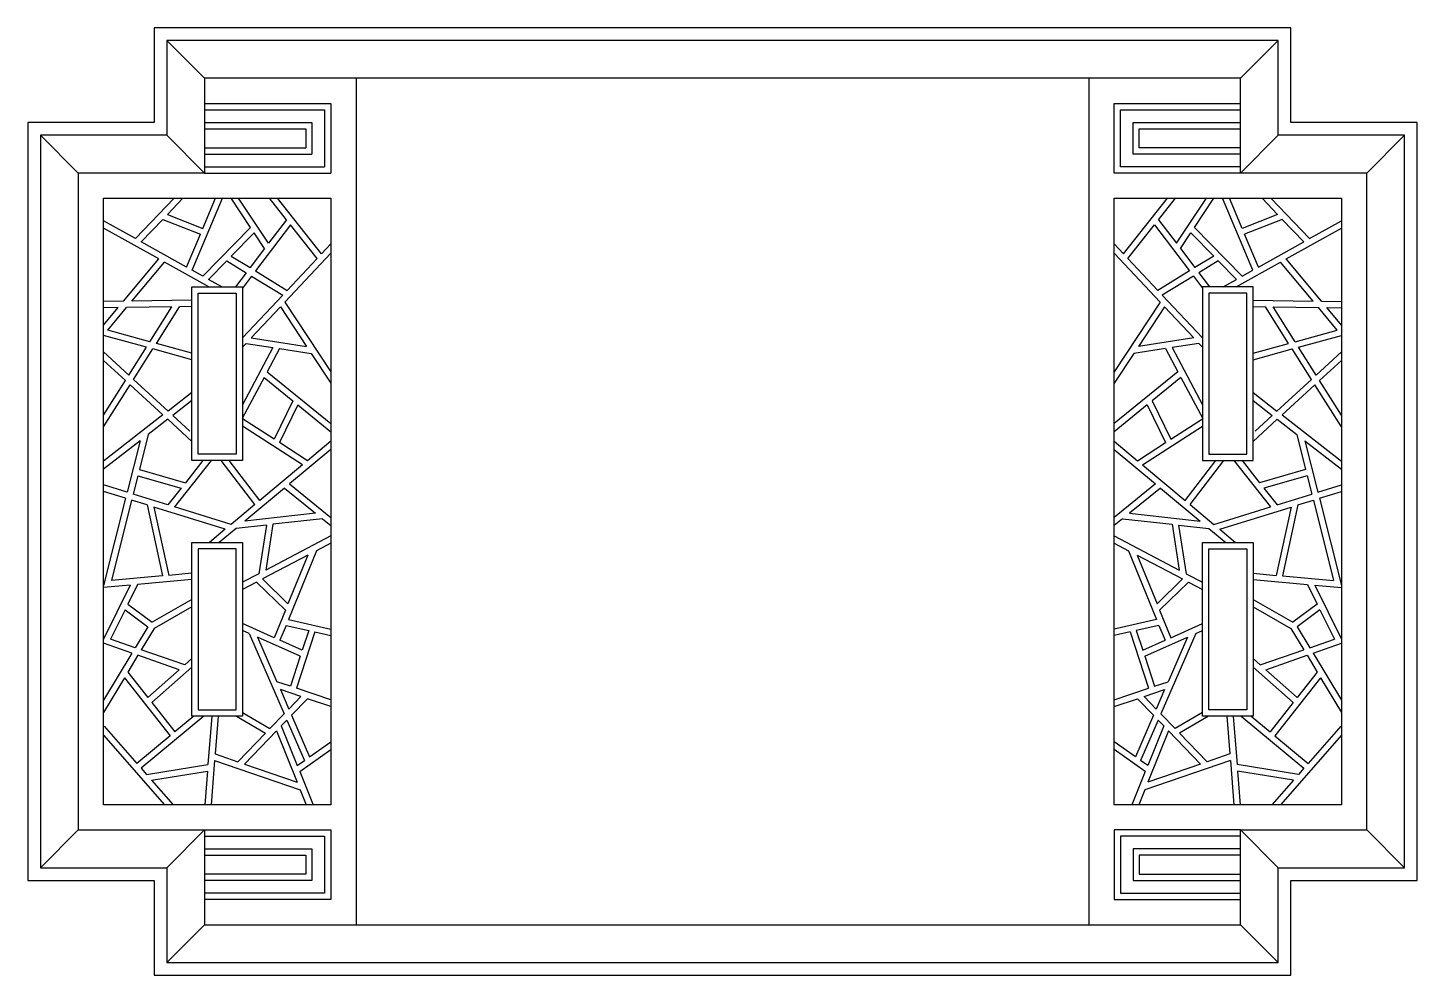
# Model space of a CAD drawing. Header units: metres. Extents: x 2963 to 5163, y 756 to 2256.
import ezdxf

# ---------------------------------------------------------------- set-up
doc = ezdxf.new("R2010")
doc.units = ezdxf.units.M
for name, color, linetype in [('3', 3, 'Continuous'), ('4', 4, 'Continuous'), ('7', 7, 'Continuous')]:
    doc.layers.add(name, color=color, linetype=linetype)

# ---------------------------------------------------------------- blocks, each defined once
blk = doc.blocks.new('窗-015')
at = {"layer": '3'}
for p, q in [((20, 1480), (80, 1420)), ((1780, 1480), (1720, 1420)), ((80, 1370), (270, 1370)), ((270, 1370), (270, 1280)), ((80, 1350), (250, 1350)), ((250, 1350), (250, 1300)), ((-180, 1330), (-120, 1270)), ((20, 1330), (80, 1270)), ((80, 1340), (240, 1340)), ((240, 1340), (240, 1310)), ((1780, 1330), (1720, 1270)), ((1980, 1330), (1920, 1270)), ((80, 1310), (240, 1310)), ((80, 1300), (250, 1300)), ((80, 1280), (270, 1280)), ((-29.4, 1166.16), (31.58, 1230)), ((21.08, 1204.53), (45.41, 1230)), ((60.24, 1116.21), (108.28, 1230)), ((77.3, 1182.32), (97.43, 1230)), ((152.61, 1183.85), (121.83, 1230)), ((181.34, 1158.81), (133.85, 1230)), ((209.7, 1196.07), (182.89, 1230)), ((265.06, 1142.13), (195.64, 1230)), ((1534.94, 1142.13), (1604.36, 1230)), ((1590.3, 1196.07), (1617.11, 1230)), ((1618.66, 1158.81), (1666.15, 1230)), ((1647.39, 1183.85), (1678.17, 1230)), ((1739.76, 1116.21), (1691.72, 1230)), ((1722.7, 1182.32), (1702.57, 1230)), ((1778.92, 1204.53), (1754.59, 1230)), ((1829.4, 1166.16), (1768.42, 1230)), ((-29.4, 1166.16), (-80, 1194.36)), ((-20.37, 1161.13), (13.62, 1196.72)), ((13.62, 1196.72), (73.41, 1173.1)), ((21.08, 1204.53), (77.3, 1182.32)), ((209.7, 1196.07), (181.34, 1158.81)), ((1590.3, 1196.07), (1618.66, 1158.81)), ((1778.92, 1204.53), (1722.7, 1182.32)), ((1786.38, 1196.72), (1726.59, 1173.1)), ((1820.37, 1161.13), (1786.38, 1196.72)), ((1829.4, 1166.16), (1880, 1194.36)), ((7.58, 1134.11), (-80, 1182.92)), ((51.45, 1121.1), (73.41, 1173.1)), ((152.61, 1183.85), (77.21, 1106.75)), ((158.28, 1175.35), (122.23, 1138.49)), ((174.93, 1150.4), (158.28, 1175.35)), ((216.1, 1187.97), (160.53, 1114.99)), ((258.13, 1134.76), (216.1, 1187.97)), ((1541.87, 1134.76), (1583.9, 1187.97)), ((1583.9, 1187.97), (1639.47, 1114.99)), ((1625.07, 1150.4), (1641.72, 1175.35)), ((1641.72, 1175.35), (1677.77, 1138.49)), ((1647.39, 1183.85), (1722.79, 1106.75)), ((1748.55, 1121.1), (1726.59, 1173.1)), ((1792.42, 1134.11), (1880, 1182.92)), ((51.45, 1121.1), (-20.37, 1161.13)), ((174.93, 1150.4), (151.97, 1120.24)), ((280, 1158.03), (265.06, 1142.13)), ((1520, 1158.03), (1534.94, 1142.13)), ((1625.07, 1150.4), (1648.03, 1120.24)), ((1748.55, 1121.1), (1820.37, 1161.13)), ((-48.23, 1067.18), (7.58, 1134.11)), ((-35.07, 1067.34), (16.47, 1129.15)), ((86.72, 1090), (16.47, 1129.15)), ((115.06, 1131.16), (86.26, 1101.71)), ((115.06, 1131.16), (145.88, 1112.25)), ((122.23, 1138.49), (151.97, 1120.24)), ((280, 1143.43), (207.06, 1065.83)), ((258.13, 1134.76), (210.64, 1084.24)), ((1520, 1143.43), (1592.94, 1065.83)), ((1541.87, 1134.76), (1589.36, 1084.24)), ((1677.77, 1138.49), (1648.03, 1120.24)), ((1684.94, 1131.16), (1654.12, 1112.25)), ((1684.94, 1131.16), (1713.74, 1101.71)), ((1713.28, 1090), (1783.53, 1129.15)), ((1835.07, 1067.34), (1783.53, 1129.15)), ((1848.23, 1067.18), (1792.42, 1134.11)), ((77.21, 1106.75), (60.24, 1116.21)), ((107.26, 1090), (86.26, 1101.71)), ((145.88, 1112.25), (128.94, 1090)), ((154.44, 1106.99), (140, 1088.02)), ((154.44, 1106.99), (203.64, 1076.8)), ((160.53, 1114.99), (210.64, 1084.24)), ((1639.47, 1114.99), (1589.36, 1084.24)), ((1645.56, 1106.99), (1596.36, 1076.8)), ((1645.56, 1106.99), (1660, 1088.02)), ((1654.12, 1112.25), (1671.06, 1090)), ((1692.74, 1090), (1713.74, 1101.71)), ((1722.79, 1106.75), (1739.76, 1116.21)), ((-48.23, 1067.18), (-80, 1066.79)), ((-56.65, 1057.08), (-80, 1056.79)), ((-80, 1029.08), (-56.65, 1057.08)), ((-73.48, 1021.29), (-43.5, 1057.24)), ((28.24, 1058.12), (-43.5, 1057.24)), ((60, 1068.52), (-35.07, 1067.34)), ((-6.54, 1003.04), (28.24, 1058.12)), ((3.55, 1000.29), (40.16, 1058.27)), ((60, 1058.52), (40.16, 1058.27)), ((203.64, 1076.8), (140, 1009.1)), ((200.02, 1058.34), (153.85, 1009.23)), ((200.02, 1058.34), (241.39, 995.66)), ((207.06, 1065.83), (280, 955.31)), ((1592.94, 1065.83), (1520, 955.31)), ((1599.98, 1058.34), (1558.61, 995.66)), ((1596.36, 1076.8), (1660, 1009.1)), ((1599.98, 1058.34), (1646.15, 1009.23)), ((1740, 1068.52), (1835.07, 1067.34)), ((1740, 1058.52), (1759.84, 1058.27)), ((1796.45, 1000.29), (1759.84, 1058.27)), ((1771.76, 1058.12), (1843.5, 1057.24)), ((1806.54, 1003.04), (1771.76, 1058.12)), ((1873.48, 1021.29), (1843.5, 1057.24)), ((1848.23, 1067.18), (1880, 1066.79)), ((1880, 1029.08), (1856.65, 1057.08)), ((1856.65, 1057.08), (1880, 1056.79)), ((-12.13, 994.2), (-80, 1012.7)), ((-6.54, 1003.04), (-73.48, 1021.29)), ((1806.54, 1003.04), (1873.48, 1021.29)), ((1812.13, 994.2), (1880, 1012.7)), ((-40, 950.07), (-12.13, 994.2)), ((-32.51, 943.2), (-2.04, 991.45)), ((60, 974.54), (-2.04, 991.45)), ((60, 984.91), (3.55, 1000.29)), ((145.55, 1000.4), (140, 994.5)), ((187.91, 993.83), (140, 903.2)), ((145.55, 1000.4), (187.91, 993.83)), ((153.85, 1009.23), (241.39, 995.66)), ((198.37, 992.21), (178.79, 955.17)), ((198.37, 992.21), (248.83, 984.38)), ((1601.63, 992.21), (1551.17, 984.38)), ((1646.15, 1009.23), (1558.61, 995.66)), ((1601.63, 992.21), (1621.21, 955.17)), ((1654.45, 1000.4), (1612.09, 993.83)), ((1612.09, 993.83), (1660, 903.2)), ((1654.45, 1000.4), (1660, 994.5)), ((1740, 984.91), (1796.45, 1000.29)), ((1740, 974.54), (1802.04, 991.45)), ((1832.51, 943.2), (1802.04, 991.45)), ((1840, 950.07), (1812.13, 994.2)), ((-40, 950.07), (-80, 986.74)), ((-45.42, 941.48), (-80, 973.17)), ((248.83, 984.38), (280, 937.16)), ((1551.17, 984.38), (1520, 937.16)), ((1840, 950.07), (1880, 986.74)), ((1845.42, 941.48), (1880, 973.17)), ((174.02, 946.16), (139.66, 881.16)), ((174.02, 946.16), (219.48, 909.42)), ((178.79, 955.17), (280, 873.36)), ((1621.21, 955.17), (1520, 873.36)), ((1625.98, 946.16), (1580.52, 909.42)), ((1625.98, 946.16), (1660.34, 881.16)), ((-80, 886.72), (-45.42, 941.48)), ((-80, 868), (-37.93, 934.61)), ((14.02, 886.98), (-37.93, 934.61)), ((22.03, 893.21), (-32.51, 943.2)), ((1777.97, 893.21), (1832.51, 943.2)), ((1785.98, 886.98), (1837.93, 934.61)), ((1880, 868), (1837.93, 934.61)), ((1880, 886.72), (1845.42, 941.48)), ((60, 922.78), (22.03, 893.21)), ((60, 910.11), (29.5, 886.36)), ((219.48, 909.42), (190.11, 848.7)), ((227.47, 902.97), (198.59, 843.25)), ((227.47, 902.97), (280, 860.5)), ((1572.53, 902.97), (1520, 860.5)), ((1572.53, 902.97), (1601.41, 843.25)), ((1580.52, 909.42), (1609.89, 848.7)), ((1740, 922.78), (1777.97, 893.21)), ((1740, 910.11), (1770.5, 886.36)), ((14.02, 886.98), (-80, 813.78)), ((21.5, 880.13), (-9.26, 856.18)), ((60, 844.84), (21.5, 880.13)), ((56.7, 861.43), (29.5, 886.36)), ((190.11, 848.7), (140, 880.95)), ((1609.89, 848.7), (1660, 880.95)), ((1740, 844.84), (1778.5, 880.13)), ((1743.3, 861.43), (1770.5, 886.36)), ((1778.5, 880.13), (1809.26, 856.18)), ((1785.98, 886.98), (1880, 813.78)), ((235.05, 807.9), (140, 869.06)), ((1564.95, 807.9), (1660, 869.06)), ((-22.1, 846.19), (-80, 801.11)), ((-22.1, 846.19), (-42.66, 764.75)), ((-9.26, 856.18), (-23.3, 800.58)), ((243.11, 814.61), (198.59, 843.25)), ((280, 845.33), (243.11, 814.61)), ((1520, 845.33), (1556.89, 814.61)), ((1556.89, 814.61), (1601.41, 843.25)), ((1809.26, 856.18), (1823.3, 800.58)), ((1822.1, 846.19), (1842.66, 764.75)), ((1822.1, 846.19), (1880, 801.11)), ((90.1, 815), (32.18, 741.54)), ((77.37, 815), (49.59, 779.77)), ((159.63, 745.09), (106.4, 815)), ((167.32, 751.49), (118.96, 815)), ((280, 832.32), (214.47, 777.75)), ((1520, 832.32), (1585.53, 777.75)), ((1632.68, 751.49), (1681.04, 815)), ((1640.37, 745.09), (1693.6, 815)), ((1709.9, 815), (1767.82, 741.54)), ((1722.63, 815), (1750.41, 779.77)), ((-23.3, 800.58), (49.59, 779.77)), ((235.05, 807.9), (167.32, 751.49)), ((1564.95, 807.9), (1632.68, 751.49)), ((1823.3, 800.58), (1750.41, 779.77)), ((-42.66, 764.75), (-80, 776.33)), ((-25.75, 790.88), (-33.1, 761.78)), ((-25.75, 790.88), (42.89, 771.28)), ((42.89, 771.28), (21.95, 744.71)), ((206.64, 771.22), (143.92, 718.99)), ((206.64, 771.22), (255.78, 731.55)), ((214.47, 777.75), (280, 724.86)), ((1585.53, 777.75), (1520, 724.86)), ((1593.36, 771.22), (1544.22, 731.55)), ((1593.36, 771.22), (1656.08, 718.99)), ((1825.75, 790.88), (1757.11, 771.28)), ((1757.11, 771.28), (1778.05, 744.71)), ((1825.75, 790.88), (1833.1, 761.78)), ((1842.66, 764.75), (1880, 776.33)), ((-45.11, 755.04), (-80, 765.86)), ((-45.11, 755.04), (-80, 616.88)), ((-35.55, 752.07), (-67.7, 624.74)), ((-11.18, 744.52), (-35.55, 752.07)), ((21.95, 744.71), (-33.1, 761.78)), ((1778.05, 744.71), (1833.1, 761.78)), ((1811.18, 744.52), (1835.55, 752.07)), ((1835.55, 752.07), (1867.7, 624.74)), ((1845.11, 755.04), (1880, 765.86)), ((1845.11, 755.04), (1880, 616.88)), ((-11.18, 744.52), (13.27, 632.1)), ((112.78, 706.07), (-0.21, 741.11)), ((-0.21, 741.11), (23.31, 633.01)), ((121.94, 713.7), (32.18, 741.54)), ((159.63, 745.09), (121.94, 713.7)), ((255.78, 731.55), (143.92, 718.99)), ((1544.22, 731.55), (1656.08, 718.99)), ((1640.37, 745.09), (1678.06, 713.7)), ((1678.06, 713.7), (1767.82, 741.54)), ((1687.22, 706.07), (1800.21, 741.11)), ((1800.21, 741.11), (1776.69, 633.01)), ((1811.18, 744.52), (1786.73, 632.1)), ((112.78, 706.07), (87.47, 685)), ((129.95, 707.36), (103.1, 685)), ((177.79, 712.73), (129.95, 707.36)), ((177.79, 712.73), (165.69, 635.61)), ((188.1, 713.89), (176.72, 641.37)), ((266.73, 722.72), (188.1, 713.89)), ((266.73, 722.72), (280, 712.01)), ((1533.27, 722.72), (1520, 712.01)), ((1533.27, 722.72), (1611.9, 713.89)), ((1611.9, 713.89), (1623.28, 641.37)), ((1622.21, 712.73), (1634.31, 635.61)), ((1622.21, 712.73), (1670.05, 707.36)), ((1670.05, 707.36), (1696.9, 685)), ((1687.22, 706.07), (1712.53, 685)), ((280, 695.39), (176.72, 641.37)), ((280, 684.11), (257.07, 672.12)), ((1520, 695.39), (1623.28, 641.37)), ((1520, 684.11), (1542.93, 672.12)), ((243.35, 664.94), (171.39, 627.3)), ((243.35, 664.94), (211.92, 587.76)), ((257.07, 672.12), (212.68, 563.11)), ((1542.93, 672.12), (1587.32, 563.11)), ((1556.65, 664.94), (1588.08, 587.76)), ((1556.65, 664.94), (1628.61, 627.3)), ((-37.96, 617.4), (-80, 613.58)), ((-37.96, 617.4), (-80, 532.19)), ((13.27, 632.1), (-67.7, 624.74)), ((-26.29, 618.46), (-41.51, 587.61)), ((60, 626.3), (-26.29, 618.46)), ((60, 636.34), (23.31, 633.01)), ((165.69, 635.61), (140, 622.17)), ((162.07, 622.43), (140, 610.89)), ((162.07, 622.43), (207.85, 577.77)), ((171.39, 627.3), (211.92, 587.76)), ((1628.61, 627.3), (1588.08, 587.76)), ((1637.93, 622.43), (1592.15, 577.77)), ((1634.31, 635.61), (1660, 622.17)), ((1637.93, 622.43), (1660, 610.89)), ((1740, 636.34), (1776.69, 633.01)), ((1740, 626.3), (1826.29, 618.46)), ((1786.73, 632.1), (1867.7, 624.74)), ((1826.29, 618.46), (1841.51, 587.61)), ((1837.96, 617.4), (1880, 532.19)), ((1837.96, 617.4), (1880, 613.58)), ((60, 594.75), (-2.86, 558.85)), ((1740, 594.75), (1802.86, 558.85)), ((-46.01, 578.49), (-68.86, 532.16)), ((-46.01, 578.49), (-10.09, 551.76)), ((-41.51, 587.61), (-2.86, 558.85)), ((60, 583.23), (-0.15, 548.88)), ((207.85, 577.77), (190.18, 534.37)), ((1592.15, 577.77), (1609.82, 534.37)), ((1740, 583.23), (1800.15, 548.88)), ((1841.51, 587.61), (1802.86, 558.85)), ((1846.01, 578.49), (1810.09, 551.76)), ((1846.01, 578.49), (1868.86, 532.16)), ((-10.09, 551.76), (-30.01, 518.58)), ((190.18, 534.37), (140, 556.66)), ((208.85, 553.72), (199.32, 530.31)), ((208.85, 553.72), (244.82, 545.6)), ((212.68, 563.11), (280, 547.92)), ((1587.32, 563.11), (1520, 547.92)), ((1591.15, 553.72), (1555.18, 545.6)), ((1591.15, 553.72), (1600.68, 530.31)), ((1609.82, 534.37), (1660, 556.66)), ((1810.09, 551.76), (1830.01, 518.58)), ((-30.01, 518.58), (-68.86, 532.16)), ((-0.15, 548.88), (-20.37, 515.22)), ((150.28, 541.15), (140, 545.71)), ((150.28, 541.15), (205.75, 413.66)), ((157.9, 548.71), (157.9, 548.71)), ((231.52, 505.07), (163.8, 535.14)), ((163.8, 535.14), (194.53, 464.5)), ((234.65, 514.62), (199.32, 530.31)), ((254.62, 543.39), (225.36, 454.23)), ((244.82, 545.6), (234.65, 514.62)), ((254.62, 543.39), (280, 537.67)), ((1545.38, 543.39), (1520, 537.67)), ((1545.38, 543.39), (1574.64, 454.23)), ((1555.18, 545.6), (1565.35, 514.62)), ((1565.35, 514.62), (1600.68, 530.31)), ((1568.48, 505.07), (1636.2, 535.14)), ((1649.72, 541.15), (1594.25, 413.66)), ((1636.2, 535.14), (1605.47, 464.5)), ((1642.1, 548.71), (1642.1, 548.71)), ((1649.72, 541.15), (1660, 545.71)), ((1800.15, 548.88), (1820.37, 515.22)), ((1830.01, 518.58), (1868.86, 532.16)), ((-35.27, 509.83), (-80, 525.45)), ((-35.27, 509.83), (-80, 435.32)), ((-25.62, 506.46), (-41.61, 479.83)), ((39.95, 483.56), (-25.62, 506.46)), ((48.58, 491.14), (-20.37, 515.22)), ((1751.42, 491.14), (1820.37, 515.22)), ((1760.05, 483.56), (1825.62, 506.46)), ((1825.62, 506.46), (1841.61, 479.83)), ((1835.27, 509.83), (1880, 525.45)), ((1835.27, 509.83), (1880, 435.32)), ((60, 487.87), (-3.71, 431.84)), ((60, 501.18), (48.58, 491.14)), ((60, 487.15), (59.41, 487.35)), ((231.52, 505.07), (215.88, 457.39)), ((1568.48, 505.07), (1584.12, 457.39)), ((1740, 501.18), (1751.42, 491.14)), ((1740, 487.87), (1803.71, 431.84)), ((1740, 487.15), (1740.59, 487.35)), ((-47.12, 470.66), (-80, 415.89)), ((-47.12, 470.66), (25.37, 378.91)), ((-41.61, 479.83), (-9.91, 439.7)), ((39.95, 483.56), (-9.91, 439.7)), ((215.88, 457.39), (194.53, 464.5)), ((1584.12, 457.39), (1605.47, 464.5)), ((1760.05, 483.56), (1809.91, 439.7)), ((1847.12, 470.66), (1774.63, 378.91)), ((1841.61, 479.83), (1809.91, 439.7)), ((1847.12, 470.66), (1880, 415.89)), ((232.45, 441.33), (199.9, 452.17)), ((199.9, 452.17), (213.26, 421.45)), ((232.45, 441.33), (213.26, 421.45)), ((280, 436.03), (225.36, 454.23)), ((1520, 436.03), (1574.64, 454.23)), ((1567.55, 441.33), (1600.1, 452.17)), ((1567.55, 441.33), (1586.74, 421.45)), ((1600.1, 452.17), (1586.74, 421.45)), ((-3.71, 431.84), (33.07, 385.29)), ((242.96, 437.83), (217.58, 411.53)), ((280, 425.49), (242.96, 437.83)), ((1520, 425.49), (1557.04, 437.83)), ((1557.04, 437.83), (1582.42, 411.53)), ((1803.71, 431.84), (1766.93, 385.29)), ((78.53, 410), (-20.7, 327.71)), ((62.86, 410), (33.07, 385.29)), ((91.25, 410), (85.19, 333.39)), ((101.28, 410), (96.56, 350.33)), ((130.39, 410), (176.14, 382.98)), ((140, 415.94), (183.28, 390.38)), ((205.75, 413.66), (183.28, 390.38)), ((210.07, 403.74), (201.23, 394.58)), ((210.07, 403.74), (237.89, 339.78)), ((217.58, 411.53), (246.24, 345.66)), ((1582.42, 411.53), (1553.76, 345.66)), ((1589.93, 403.74), (1562.11, 339.78)), ((1589.93, 403.74), (1598.77, 394.58)), ((1594.25, 413.66), (1616.72, 390.38)), ((1660, 415.94), (1616.72, 390.38)), ((1669.61, 410), (1623.86, 382.98)), ((1698.72, 410), (1703.44, 350.33)), ((1708.75, 410), (1714.81, 333.39)), ((1721.47, 410), (1820.7, 327.71)), ((1737.14, 410), (1766.93, 385.29)), ((-80, 380), (16.73, 270)), ((-79.21, 394.25), (-27.31, 335.22)), ((25.37, 378.91), (-27.31, 335.22)), ((176.14, 382.98), (132.68, 337.94)), ((193.63, 386.71), (143.12, 334.36)), ((193.63, 386.71), (226.43, 305.78)), ((201.23, 394.58), (226.65, 331.87)), ((1598.77, 394.58), (1573.35, 331.87)), ((1606.37, 386.71), (1573.57, 305.78)), ((1606.37, 386.71), (1656.88, 334.36)), ((1623.86, 382.98), (1667.32, 337.94)), ((1774.63, 378.91), (1827.31, 335.22)), ((1880, 380), (1783.27, 270)), ((1879.21, 394.25), (1827.31, 335.22)), ((230.51, 322.35), (280, 357.2)), ((246.24, 345.66), (280, 369.43)), ((1553.76, 345.66), (1520, 369.43)), ((1569.49, 322.35), (1520, 357.2)), ((-12.03, 317.84), (85.19, 333.39)), ((95.75, 340.04), (90.22, 270)), ((95.75, 340.04), (231.41, 293.5)), ((96.56, 350.33), (132.68, 337.94)), ((143.12, 334.36), (226.43, 305.78)), ((226.65, 331.87), (237.89, 339.78)), ((1573.35, 331.87), (1562.11, 339.78)), ((1704.25, 340.04), (1568.59, 293.5)), ((1656.88, 334.36), (1573.57, 305.78)), ((1703.44, 350.33), (1667.32, 337.94)), ((1704.25, 340.04), (1709.78, 270)), ((1812.03, 317.84), (1714.81, 333.39)), ((-20.7, 327.71), (-12.03, 317.84)), ((-4.22, 308.97), (84.38, 323.13)), ((-4.22, 308.97), (30.05, 270)), ((84.38, 323.13), (80.18, 270)), ((212.89, 309.95), (213.35, 310.27)), ((230.51, 322.35), (251.73, 270)), ((1569.49, 322.35), (1548.27, 270)), ((1587.11, 309.95), (1586.65, 310.27)), ((1715.62, 323.13), (1719.82, 270)), ((1804.22, 308.97), (1715.62, 323.13)), ((1804.22, 308.97), (1769.95, 270)), ((1820.7, 327.71), (1812.03, 317.84)), ((231.41, 293.5), (240.94, 270)), ((1568.59, 293.5), (1559.06, 270)), ((-180, 170), (-120, 230)), ((20, 170), (80, 230)), ((1780, 170), (1720, 230)), ((1980, 170), (1920, 230)), ((20, 20), (80, 80)), ((1780, 20), (1720, 80))]:
    blk.add_line(p, q, dxfattribs=at)
for points in [[(20, 1480), (20, 1330), (-180, 1330), (-180, 170), (20, 170), (20, 20), (1780, 20), (1780, 170), (1980, 170), (1980, 1330), (1780, 1330), (1780, 1480)], [(60, 815), (60, 1090), (140, 1090), (140, 815)], [(1660, 815), (1740, 815), (1740, 1090), (1660, 1090)], [(60, 410), (60, 685), (140, 685), (140, 410)], [(1660, 410), (1660, 685), (1740, 685), (1740, 410)]]:
    blk.add_lwpolyline(points, close=True, dxfattribs=at)
for points in [[(1720, 1280), (1530, 1280), (1530, 1370), (1720, 1370)], [(1720, 1300), (1550, 1300), (1550, 1350), (1720, 1350)], [(1720, 1310), (1560, 1310), (1560, 1340), (1720, 1340)], [(80, 220), (270, 220), (270, 130), (80, 130)], [(1720, 220), (1530, 220), (1530, 130), (1720, 130)], [(80, 200), (250, 200), (250, 150), (80, 150)], [(1720, 200), (1550, 200), (1550, 150), (1720, 150)], [(80, 190), (240, 190), (240, 160), (80, 160)], [(1720, 190), (1560, 190), (1560, 160), (1720, 160)]]:
    blk.add_lwpolyline(points, dxfattribs=at)
at = {"layer": '4'}
for p, q in [((320, 1420), (320, 80)), ((1480, 1420), (1480, 80))]:
    blk.add_line(p, q, dxfattribs=at)
for points in [[(0, 1500), (0, 1350), (-200, 1350), (-200, 150), (0, 150), (0, 0), (1800, 0), (1800, 150), (2000, 150), (2000, 1350), (1800, 1350), (1800, 1500), (1800, 1500)], [(80, 80), (1720, 80), (1720, 230), (1920, 230), (1920, 1270), (1920, 1270), (1720, 1270), (1720, 1420), (80, 1420), (80, 1270), (-120, 1270), (-120, 230), (80, 230)]]:
    blk.add_lwpolyline(points, close=True, dxfattribs=at)
at = {"layer": '7'}
for p, q in [((80, 1380), (280, 1380)), ((280, 1380), (280, 1270)), ((80, 1270), (280, 1270))]:
    blk.add_line(p, q, dxfattribs=at)
for points in [[(1720, 1270), (1520, 1270), (1520, 1380), (1720, 1380)], [(80, 230), (280, 230), (280, 120), (80, 120)], [(1720, 230), (1520, 230), (1520, 120), (1720, 120)]]:
    blk.add_lwpolyline(points, dxfattribs=at)
for points in [[(-80, 270), (-80, 1230), (280, 1230), (280, 270)], [(1520, 270), (1520, 1230), (1880, 1230), (1880, 270)], [(70, 825), (70, 1080), (130, 1080), (130, 825)], [(1730, 825), (1730, 1080), (1670, 1080), (1670, 825)], [(130, 420), (130, 675), (70, 675), (70, 420)], [(1670, 675), (1730, 675), (1730, 420), (1670, 420)]]:
    blk.add_lwpolyline(points, close=True, dxfattribs=at)

msp = doc.modelspace()

# ---------------------------------------------------------------- block references
at = {"layer": '3'}
msp.add_blockref('窗-015', (3163.38, 755.64), dxfattribs=at)

doc.saveas('drawing.dxf')
